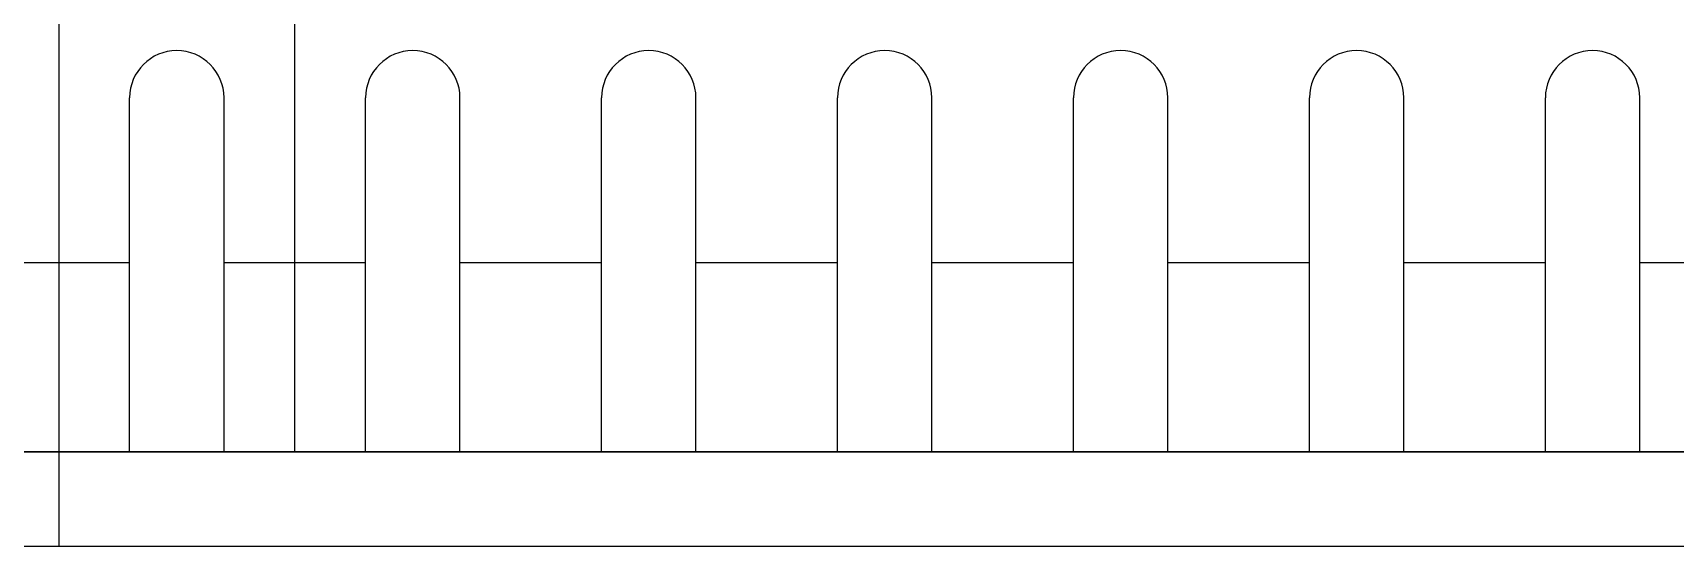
# Model space of a CAD drawing. Header units: inches. Extents: x 21 to 38546, y 13 to 15001.
# Drawn here: x 5806.61 to 5824.01, y 2544.76 to 2550.2 of the extents above; entities that cross this region are included whole.
import ezdxf

# ---------------------------------------------------------------- set-up
doc = ezdxf.new("R2010")
doc.units = ezdxf.units.IN
doc.header["$MEASUREMENT"] = 0
doc.layers.add('RAST-IST-RADYATÖR-DİNAMİK BLOK', color=83, linetype='Continuous')

# ---------------------------------------------------------------- blocks, each defined once
blk = doc.blocks.new('IS_RADYATOR-PLAN-40')
at = {"layer": 'RAST-IST-RADYATÖR-DİNAMİK BLOK', "color": 7}
for p, q in [((23.25, 11.5), (23.25, 7.75)), ((24.25, 11.5), (24.25, 7.75)), ((25.75, 11.5), (25.75, 7.75)), ((26.75, 11.5), (26.75, 7.75)), ((28.25, 11.5), (28.25, 7.75)), ((29.25, 11.5), (29.25, 7.75)), ((30.75, 11.5), (30.75, 7.75)), ((31.75, 11.5), (31.75, 7.75)), ((33.25, 11.5), (33.25, 7.75)), ((34.25, 11.5), (34.25, 7.75)), ((35.75, 11.5), (35.75, 7.75)), ((36.75, 11.5), (36.75, 7.75)), ((22.5, 9.5), (23.25, 9.5)), ((24.25, 9.5), (25, 9.5)), ((25, 9.5), (25.75, 9.5)), ((26.75, 9.5), (27.5, 9.5)), ((27.5, 9.5), (28.25, 9.5)), ((29.25, 9.5), (30, 9.5)), ((30, 9.5), (30.75, 9.5)), ((31.75, 9.5), (32.5, 9.5)), ((32.5, 9.5), (33.25, 9.5)), ((34.25, 9.5), (35, 9.5)), ((35, 9.5), (35.75, 9.5)), ((36.75, 9.5), (37.5, 9.5))]:
    blk.add_line(p, q, dxfattribs=at)
at = {"layer": 'RAST-IST-RADYATÖR-DİNAMİK BLOK'}
for points in [[(0, 0), (40, 0), (40, 12.5), (0, 12.5)], [(2.5, 11.5), (37.5, 11.5), (37.5, 1), (2.5, 1)]]:
    blk.add_lwpolyline(points, dxfattribs=at)
at = {"layer": 'RAST-IST-RADYATÖR-DİNAMİK BLOK', "color": 7}
for centre in [(23.75, 7.75), (26.25, 7.75), (28.75, 7.75), (31.25, 7.75), (33.75, 7.75), (36.25, 7.75)]:
    blk.add_arc(centre, 0.5, 180, 0, dxfattribs=at)
blk = doc.blocks.new('IS_RADYATOR-PLAN-50')
at = {"layer": 'RAST-IST-RADYATÖR-DİNAMİK BLOK', "color": 7}
for p, q in [((23.25, 11.5), (23.25, 7.75)), ((24.25, 11.5), (24.25, 7.75)), ((25.75, 11.5), (25.75, 7.75)), ((26.75, 11.5), (26.75, 7.75)), ((28.25, 11.5), (28.25, 7.75)), ((29.25, 11.5), (29.25, 7.75)), ((30.75, 11.5), (30.75, 7.75)), ((31.75, 11.5), (31.75, 7.75)), ((33.25, 11.5), (33.25, 7.75)), ((34.25, 11.5), (34.25, 7.75)), ((35.75, 11.5), (35.75, 7.75)), ((36.75, 11.5), (36.75, 7.75)), ((38.25, 11.5), (38.25, 7.75)), ((39.25, 11.5), (39.25, 7.75)), ((22.5, 9.5), (23.25, 9.5)), ((24.25, 9.5), (25, 9.5)), ((25, 9.5), (25.75, 9.5)), ((26.75, 9.5), (27.5, 9.5)), ((27.5, 9.5), (28.25, 9.5)), ((29.25, 9.5), (30, 9.5)), ((30, 9.5), (30.75, 9.5)), ((31.75, 9.5), (32.5, 9.5)), ((32.5, 9.5), (33.25, 9.5)), ((34.25, 9.5), (35, 9.5)), ((35, 9.5), (35.75, 9.5)), ((36.75, 9.5), (37.5, 9.5)), ((37.5, 9.5), (38.25, 9.5)), ((39.25, 9.5), (40, 9.5)), ((40, 9.5), (40.75, 9.5))]:
    blk.add_line(p, q, dxfattribs=at)
at = {"layer": 'RAST-IST-RADYATÖR-DİNAMİK BLOK'}
for points in [[(0, 0), (50, 0), (50, 12.5), (0, 12.5)], [(2.5, 11.5), (47.5, 11.5), (47.5, 1), (2.5, 1)]]:
    blk.add_lwpolyline(points, dxfattribs=at)
at = {"layer": 'RAST-IST-RADYATÖR-DİNAMİK BLOK', "color": 7}
for centre in [(23.75, 7.75), (26.25, 7.75), (28.75, 7.75), (31.25, 7.75), (33.75, 7.75), (36.25, 7.75), (38.75, 7.75)]:
    blk.add_arc(centre, 0.5, 180, 0, dxfattribs=at)
blk = doc.blocks.new('IS_RADYATOR-PLAN-60')
at = {"layer": 'RAST-IST-RADYATÖR-DİNAMİK BLOK', "color": 7}
for p, q in [((23.25, 11.5), (23.25, 7.75)), ((24.25, 11.5), (24.25, 7.75)), ((25.75, 11.5), (25.75, 7.75)), ((26.75, 11.5), (26.75, 7.75)), ((28.25, 11.5), (28.25, 7.75)), ((29.25, 11.5), (29.25, 7.75)), ((30.75, 11.5), (30.75, 7.75)), ((31.75, 11.5), (31.75, 7.75)), ((33.25, 11.5), (33.25, 7.75)), ((34.25, 11.5), (34.25, 7.75)), ((35.75, 11.5), (35.75, 7.75)), ((36.75, 11.5), (36.75, 7.75)), ((38.25, 11.5), (38.25, 7.75)), ((39.25, 11.5), (39.25, 7.75)), ((22.5, 9.5), (23.25, 9.5)), ((24.25, 9.5), (25, 9.5)), ((25, 9.5), (25.75, 9.5)), ((26.75, 9.5), (27.5, 9.5)), ((27.5, 9.5), (28.25, 9.5)), ((29.25, 9.5), (30, 9.5)), ((30, 9.5), (30.75, 9.5)), ((31.75, 9.5), (32.5, 9.5)), ((32.5, 9.5), (33.25, 9.5)), ((34.25, 9.5), (35, 9.5)), ((35, 9.5), (35.75, 9.5)), ((36.75, 9.5), (37.5, 9.5)), ((37.5, 9.5), (38.25, 9.5)), ((39.25, 9.5), (40, 9.5)), ((40, 9.5), (40.75, 9.5))]:
    blk.add_line(p, q, dxfattribs=at)
at = {"layer": 'RAST-IST-RADYATÖR-DİNAMİK BLOK'}
for points in [[(0, 0), (60, 0), (60, 12.5), (0, 12.5)], [(2.5, 11.5), (57.5, 11.5), (57.5, 1), (2.5, 1)]]:
    blk.add_lwpolyline(points, dxfattribs=at)
at = {"layer": 'RAST-IST-RADYATÖR-DİNAMİK BLOK', "color": 7}
for centre in [(23.75, 7.75), (26.25, 7.75), (28.75, 7.75), (31.25, 7.75), (33.75, 7.75), (36.25, 7.75), (38.75, 7.75)]:
    blk.add_arc(centre, 0.5, 180, 0, dxfattribs=at)
blk = doc.blocks.new('IS_RADYATOR-PLAN-70')
at = {"layer": 'RAST-IST-RADYATÖR-DİNAMİK BLOK', "color": 7}
for p, q in [((23.25, 11.5), (23.25, 7.75)), ((24.25, 11.5), (24.25, 7.75)), ((25.75, 11.5), (25.75, 7.75)), ((26.75, 11.5), (26.75, 7.75)), ((28.25, 11.5), (28.25, 7.75)), ((29.25, 11.5), (29.25, 7.75)), ((30.75, 11.5), (30.75, 7.75)), ((31.75, 11.5), (31.75, 7.75)), ((33.25, 11.5), (33.25, 7.75)), ((34.25, 11.5), (34.25, 7.75)), ((35.75, 11.5), (35.75, 7.75)), ((36.75, 11.5), (36.75, 7.75)), ((38.25, 11.5), (38.25, 7.75)), ((39.25, 11.5), (39.25, 7.75)), ((22.5, 9.5), (23.25, 9.5)), ((24.25, 9.5), (25, 9.5)), ((25, 9.5), (25.75, 9.5)), ((26.75, 9.5), (27.5, 9.5)), ((27.5, 9.5), (28.25, 9.5)), ((29.25, 9.5), (30, 9.5)), ((30, 9.5), (30.75, 9.5)), ((31.75, 9.5), (32.5, 9.5)), ((32.5, 9.5), (33.25, 9.5)), ((34.25, 9.5), (35, 9.5)), ((35, 9.5), (35.75, 9.5)), ((36.75, 9.5), (37.5, 9.5)), ((37.5, 9.5), (38.25, 9.5)), ((39.25, 9.5), (40, 9.5)), ((40, 9.5), (40.75, 9.5))]:
    blk.add_line(p, q, dxfattribs=at)
at = {"layer": 'RAST-IST-RADYATÖR-DİNAMİK BLOK'}
for points in [[(0, 0), (70, 0), (70, 12.5), (0, 12.5)], [(2.5, 11.5), (67.5, 11.5), (67.5, 1), (2.5, 1)]]:
    blk.add_lwpolyline(points, dxfattribs=at)
at = {"layer": 'RAST-IST-RADYATÖR-DİNAMİK BLOK', "color": 7}
for centre in [(23.75, 7.75), (26.25, 7.75), (28.75, 7.75), (31.25, 7.75), (33.75, 7.75), (36.25, 7.75), (38.75, 7.75)]:
    blk.add_arc(centre, 0.5, 180, 0, dxfattribs=at)
blk = doc.blocks.new('IS_RADYATOR-PLAN-80')
at = {"layer": 'RAST-IST-RADYATÖR-DİNAMİK BLOK', "color": 7}
for p, q in [((23.25, 11.5), (23.25, 7.75)), ((24.25, 11.5), (24.25, 7.75)), ((25.75, 11.5), (25.75, 7.75)), ((26.75, 11.5), (26.75, 7.75)), ((28.25, 11.5), (28.25, 7.75)), ((29.25, 11.5), (29.25, 7.75)), ((30.75, 11.5), (30.75, 7.75)), ((31.75, 11.5), (31.75, 7.75)), ((33.25, 11.5), (33.25, 7.75)), ((34.25, 11.5), (34.25, 7.75)), ((35.75, 11.5), (35.75, 7.75)), ((36.75, 11.5), (36.75, 7.75)), ((38.25, 11.5), (38.25, 7.75)), ((39.25, 11.5), (39.25, 7.75)), ((22.5, 9.5), (23.25, 9.5)), ((24.25, 9.5), (25, 9.5)), ((25, 9.5), (25.75, 9.5)), ((26.75, 9.5), (27.5, 9.5)), ((27.5, 9.5), (28.25, 9.5)), ((29.25, 9.5), (30, 9.5)), ((30, 9.5), (30.75, 9.5)), ((31.75, 9.5), (32.5, 9.5)), ((32.5, 9.5), (33.25, 9.5)), ((34.25, 9.5), (35, 9.5)), ((35, 9.5), (35.75, 9.5)), ((36.75, 9.5), (37.5, 9.5)), ((37.5, 9.5), (38.25, 9.5)), ((39.25, 9.5), (40, 9.5)), ((40, 9.5), (40.75, 9.5))]:
    blk.add_line(p, q, dxfattribs=at)
at = {"layer": 'RAST-IST-RADYATÖR-DİNAMİK BLOK'}
for points in [[(0, 0), (80, 0), (80, 12.5), (0, 12.5)], [(2.5, 11.5), (77.5, 11.5), (77.5, 1), (2.5, 1)]]:
    blk.add_lwpolyline(points, dxfattribs=at)
at = {"layer": 'RAST-IST-RADYATÖR-DİNAMİK BLOK', "color": 7}
for centre in [(23.75, 7.75), (26.25, 7.75), (28.75, 7.75), (31.25, 7.75), (33.75, 7.75), (36.25, 7.75), (38.75, 7.75)]:
    blk.add_arc(centre, 0.5, 180, 0, dxfattribs=at)
blk = doc.blocks.new('IS_RADYATOR-PLAN-90')
at = {"layer": 'RAST-IST-RADYATÖR-DİNAMİK BLOK', "color": 7}
for p, q in [((23.25, 11.5), (23.25, 7.75)), ((24.25, 11.5), (24.25, 7.75)), ((25.75, 11.5), (25.75, 7.75)), ((26.75, 11.5), (26.75, 7.75)), ((28.25, 11.5), (28.25, 7.75)), ((29.25, 11.5), (29.25, 7.75)), ((30.75, 11.5), (30.75, 7.75)), ((31.75, 11.5), (31.75, 7.75)), ((33.25, 11.5), (33.25, 7.75)), ((34.25, 11.5), (34.25, 7.75)), ((35.75, 11.5), (35.75, 7.75)), ((36.75, 11.5), (36.75, 7.75)), ((38.25, 11.5), (38.25, 7.75)), ((39.25, 11.5), (39.25, 7.75)), ((22.5, 9.5), (23.25, 9.5)), ((24.25, 9.5), (25, 9.5)), ((25, 9.5), (25.75, 9.5)), ((26.75, 9.5), (27.5, 9.5)), ((27.5, 9.5), (28.25, 9.5)), ((29.25, 9.5), (30, 9.5)), ((30, 9.5), (30.75, 9.5)), ((31.75, 9.5), (32.5, 9.5)), ((32.5, 9.5), (33.25, 9.5)), ((34.25, 9.5), (35, 9.5)), ((35, 9.5), (35.75, 9.5)), ((36.75, 9.5), (37.5, 9.5)), ((37.5, 9.5), (38.25, 9.5)), ((39.25, 9.5), (40, 9.5)), ((40, 9.5), (40.75, 9.5))]:
    blk.add_line(p, q, dxfattribs=at)
at = {"layer": 'RAST-IST-RADYATÖR-DİNAMİK BLOK'}
for points in [[(0, 0), (90, 0), (90, 12.5), (0, 12.5)], [(2.5, 11.5), (87.5, 11.5), (87.5, 1), (2.5, 1)]]:
    blk.add_lwpolyline(points, dxfattribs=at)
at = {"layer": 'RAST-IST-RADYATÖR-DİNAMİK BLOK', "color": 7}
for centre in [(23.75, 7.75), (26.25, 7.75), (28.75, 7.75), (31.25, 7.75), (33.75, 7.75), (36.25, 7.75), (38.75, 7.75)]:
    blk.add_arc(centre, 0.5, 180, 0, dxfattribs=at)
blk = doc.blocks.new('IS_RADYATOR-PLAN-100')
at = {"layer": 'RAST-IST-RADYATÖR-DİNAMİK BLOK', "color": 7}
for p, q in [((23.25, 11.5), (23.25, 7.75)), ((24.25, 11.5), (24.25, 7.75)), ((25.75, 11.5), (25.75, 7.75)), ((26.75, 11.5), (26.75, 7.75)), ((28.25, 11.5), (28.25, 7.75)), ((29.25, 11.5), (29.25, 7.75)), ((30.75, 11.5), (30.75, 7.75)), ((31.75, 11.5), (31.75, 7.75)), ((33.25, 11.5), (33.25, 7.75)), ((34.25, 11.5), (34.25, 7.75)), ((35.75, 11.5), (35.75, 7.75)), ((36.75, 11.5), (36.75, 7.75)), ((38.25, 11.5), (38.25, 7.75)), ((39.25, 11.5), (39.25, 7.75)), ((22.5, 9.5), (23.25, 9.5)), ((24.25, 9.5), (25, 9.5)), ((25, 9.5), (25.75, 9.5)), ((26.75, 9.5), (27.5, 9.5)), ((27.5, 9.5), (28.25, 9.5)), ((29.25, 9.5), (30, 9.5)), ((30, 9.5), (30.75, 9.5)), ((31.75, 9.5), (32.5, 9.5)), ((32.5, 9.5), (33.25, 9.5)), ((34.25, 9.5), (35, 9.5)), ((35, 9.5), (35.75, 9.5)), ((36.75, 9.5), (37.5, 9.5)), ((37.5, 9.5), (38.25, 9.5)), ((39.25, 9.5), (40, 9.5)), ((40, 9.5), (40.75, 9.5))]:
    blk.add_line(p, q, dxfattribs=at)
at = {"layer": 'RAST-IST-RADYATÖR-DİNAMİK BLOK'}
for points in [[(0, 0), (100, 0), (100, 12.5), (0, 12.5)], [(2.5, 11.5), (97.5, 11.5), (97.5, 1), (2.5, 1)]]:
    blk.add_lwpolyline(points, dxfattribs=at)
at = {"layer": 'RAST-IST-RADYATÖR-DİNAMİK BLOK', "color": 7}
for centre in [(23.75, 7.75), (26.25, 7.75), (28.75, 7.75), (31.25, 7.75), (33.75, 7.75), (36.25, 7.75), (38.75, 7.75)]:
    blk.add_arc(centre, 0.5, 180, 0, dxfattribs=at)
blk = doc.blocks.new('IS_RADYATOR-PLAN-110')
at = {"layer": 'RAST-IST-RADYATÖR-DİNAMİK BLOK', "color": 7}
for p, q in [((23.25, 11.5), (23.25, 7.75)), ((24.25, 11.5), (24.25, 7.75)), ((25.75, 11.5), (25.75, 7.75)), ((26.75, 11.5), (26.75, 7.75)), ((28.25, 11.5), (28.25, 7.75)), ((29.25, 11.5), (29.25, 7.75)), ((30.75, 11.5), (30.75, 7.75)), ((31.75, 11.5), (31.75, 7.75)), ((33.25, 11.5), (33.25, 7.75)), ((34.25, 11.5), (34.25, 7.75)), ((35.75, 11.5), (35.75, 7.75)), ((36.75, 11.5), (36.75, 7.75)), ((38.25, 11.5), (38.25, 7.75)), ((39.25, 11.5), (39.25, 7.75)), ((22.5, 9.5), (23.25, 9.5)), ((24.25, 9.5), (25, 9.5)), ((25, 9.5), (25.75, 9.5)), ((26.75, 9.5), (27.5, 9.5)), ((27.5, 9.5), (28.25, 9.5)), ((29.25, 9.5), (30, 9.5)), ((30, 9.5), (30.75, 9.5)), ((31.75, 9.5), (32.5, 9.5)), ((32.5, 9.5), (33.25, 9.5)), ((34.25, 9.5), (35, 9.5)), ((35, 9.5), (35.75, 9.5)), ((36.75, 9.5), (37.5, 9.5)), ((37.5, 9.5), (38.25, 9.5)), ((39.25, 9.5), (40, 9.5)), ((40, 9.5), (40.75, 9.5))]:
    blk.add_line(p, q, dxfattribs=at)
at = {"layer": 'RAST-IST-RADYATÖR-DİNAMİK BLOK'}
for points in [[(0, 0), (110, 0), (110, 12.5), (0, 12.5)], [(2.5, 11.5), (107.5, 11.5), (107.5, 1), (2.5, 1)]]:
    blk.add_lwpolyline(points, dxfattribs=at)
at = {"layer": 'RAST-IST-RADYATÖR-DİNAMİK BLOK', "color": 7}
for centre in [(23.75, 7.75), (26.25, 7.75), (28.75, 7.75), (31.25, 7.75), (33.75, 7.75), (36.25, 7.75), (38.75, 7.75)]:
    blk.add_arc(centre, 0.5, 180, 0, dxfattribs=at)
blk = doc.blocks.new('IS_RADYATOR-PLAN-120')
at = {"layer": 'RAST-IST-RADYATÖR-DİNAMİK BLOK', "color": 7}
for p, q in [((23.25, 11.5), (23.25, 7.75)), ((24.25, 11.5), (24.25, 7.75)), ((25.75, 11.5), (25.75, 7.75)), ((26.75, 11.5), (26.75, 7.75)), ((28.25, 11.5), (28.25, 7.75)), ((29.25, 11.5), (29.25, 7.75)), ((30.75, 11.5), (30.75, 7.75)), ((31.75, 11.5), (31.75, 7.75)), ((33.25, 11.5), (33.25, 7.75)), ((34.25, 11.5), (34.25, 7.75)), ((35.75, 11.5), (35.75, 7.75)), ((36.75, 11.5), (36.75, 7.75)), ((38.25, 11.5), (38.25, 7.75)), ((39.25, 11.5), (39.25, 7.75)), ((22.5, 9.5), (23.25, 9.5)), ((24.25, 9.5), (25, 9.5)), ((25, 9.5), (25.75, 9.5)), ((26.75, 9.5), (27.5, 9.5)), ((27.5, 9.5), (28.25, 9.5)), ((29.25, 9.5), (30, 9.5)), ((30, 9.5), (30.75, 9.5)), ((31.75, 9.5), (32.5, 9.5)), ((32.5, 9.5), (33.25, 9.5)), ((34.25, 9.5), (35, 9.5)), ((35, 9.5), (35.75, 9.5)), ((36.75, 9.5), (37.5, 9.5)), ((37.5, 9.5), (38.25, 9.5)), ((39.25, 9.5), (40, 9.5)), ((40, 9.5), (40.75, 9.5))]:
    blk.add_line(p, q, dxfattribs=at)
at = {"layer": 'RAST-IST-RADYATÖR-DİNAMİK BLOK'}
for points in [[(0, 0), (120, 0), (120, 12.5), (0, 12.5)], [(2.5, 11.5), (117.5, 11.5), (117.5, 1), (2.5, 1)]]:
    blk.add_lwpolyline(points, dxfattribs=at)
at = {"layer": 'RAST-IST-RADYATÖR-DİNAMİK BLOK', "color": 7}
for centre in [(23.75, 7.75), (26.25, 7.75), (28.75, 7.75), (31.25, 7.75), (33.75, 7.75), (36.25, 7.75), (38.75, 7.75)]:
    blk.add_arc(centre, 0.5, 180, 0, dxfattribs=at)
blk = doc.blocks.new('IS_RADYATOR-PLAN-130')
at = {"layer": 'RAST-IST-RADYATÖR-DİNAMİK BLOK', "color": 7}
for p, q in [((23.25, 11.5), (23.25, 7.75)), ((24.25, 11.5), (24.25, 7.75)), ((25.75, 11.5), (25.75, 7.75)), ((26.75, 11.5), (26.75, 7.75)), ((28.25, 11.5), (28.25, 7.75)), ((29.25, 11.5), (29.25, 7.75)), ((30.75, 11.5), (30.75, 7.75)), ((31.75, 11.5), (31.75, 7.75)), ((33.25, 11.5), (33.25, 7.75)), ((34.25, 11.5), (34.25, 7.75)), ((35.75, 11.5), (35.75, 7.75)), ((36.75, 11.5), (36.75, 7.75)), ((38.25, 11.5), (38.25, 7.75)), ((39.25, 11.5), (39.25, 7.75)), ((22.5, 9.5), (23.25, 9.5)), ((24.25, 9.5), (25, 9.5)), ((25, 9.5), (25.75, 9.5)), ((26.75, 9.5), (27.5, 9.5)), ((27.5, 9.5), (28.25, 9.5)), ((29.25, 9.5), (30, 9.5)), ((30, 9.5), (30.75, 9.5)), ((31.75, 9.5), (32.5, 9.5)), ((32.5, 9.5), (33.25, 9.5)), ((34.25, 9.5), (35, 9.5)), ((35, 9.5), (35.75, 9.5)), ((36.75, 9.5), (37.5, 9.5)), ((37.5, 9.5), (38.25, 9.5)), ((39.25, 9.5), (40, 9.5)), ((40, 9.5), (40.75, 9.5))]:
    blk.add_line(p, q, dxfattribs=at)
at = {"layer": 'RAST-IST-RADYATÖR-DİNAMİK BLOK'}
for points in [[(0, 0), (130, 0), (130, 12.5), (0, 12.5)], [(2.5, 11.5), (127.5, 11.5), (127.5, 1), (2.5, 1)]]:
    blk.add_lwpolyline(points, dxfattribs=at)
at = {"layer": 'RAST-IST-RADYATÖR-DİNAMİK BLOK', "color": 7}
for centre in [(23.75, 7.75), (26.25, 7.75), (28.75, 7.75), (31.25, 7.75), (33.75, 7.75), (36.25, 7.75), (38.75, 7.75)]:
    blk.add_arc(centre, 0.5, 180, 0, dxfattribs=at)
blk = doc.blocks.new('IS_RADYATOR-PLAN-140')
at = {"layer": 'RAST-IST-RADYATÖR-DİNAMİK BLOK', "color": 7}
for p, q in [((23.25, 11.5), (23.25, 7.75)), ((24.25, 11.5), (24.25, 7.75)), ((25.75, 11.5), (25.75, 7.75)), ((26.75, 11.5), (26.75, 7.75)), ((28.25, 11.5), (28.25, 7.75)), ((29.25, 11.5), (29.25, 7.75)), ((30.75, 11.5), (30.75, 7.75)), ((31.75, 11.5), (31.75, 7.75)), ((33.25, 11.5), (33.25, 7.75)), ((34.25, 11.5), (34.25, 7.75)), ((35.75, 11.5), (35.75, 7.75)), ((36.75, 11.5), (36.75, 7.75)), ((38.25, 11.5), (38.25, 7.75)), ((39.25, 11.5), (39.25, 7.75)), ((22.5, 9.5), (23.25, 9.5)), ((24.25, 9.5), (25, 9.5)), ((25, 9.5), (25.75, 9.5)), ((26.75, 9.5), (27.5, 9.5)), ((27.5, 9.5), (28.25, 9.5)), ((29.25, 9.5), (30, 9.5)), ((30, 9.5), (30.75, 9.5)), ((31.75, 9.5), (32.5, 9.5)), ((32.5, 9.5), (33.25, 9.5)), ((34.25, 9.5), (35, 9.5)), ((35, 9.5), (35.75, 9.5)), ((36.75, 9.5), (37.5, 9.5)), ((37.5, 9.5), (38.25, 9.5)), ((39.25, 9.5), (40, 9.5)), ((40, 9.5), (40.75, 9.5))]:
    blk.add_line(p, q, dxfattribs=at)
at = {"layer": 'RAST-IST-RADYATÖR-DİNAMİK BLOK'}
for points in [[(0, 0), (140, 0), (140, 12.5), (0, 12.5)], [(2.5, 11.5), (137.5, 11.5), (137.5, 1), (2.5, 1)]]:
    blk.add_lwpolyline(points, dxfattribs=at)
at = {"layer": 'RAST-IST-RADYATÖR-DİNAMİK BLOK', "color": 7}
for centre in [(23.75, 7.75), (26.25, 7.75), (28.75, 7.75), (31.25, 7.75), (33.75, 7.75), (36.25, 7.75), (38.75, 7.75)]:
    blk.add_arc(centre, 0.5, 180, 0, dxfattribs=at)
blk = doc.blocks.new('IS_RADYATOR-PLAN-150')
at = {"layer": 'RAST-IST-RADYATÖR-DİNAMİK BLOK', "color": 7}
for p, q in [((23.25, 11.5), (23.25, 7.75)), ((24.25, 11.5), (24.25, 7.75)), ((25.75, 11.5), (25.75, 7.75)), ((26.75, 11.5), (26.75, 7.75)), ((28.25, 11.5), (28.25, 7.75)), ((29.25, 11.5), (29.25, 7.75)), ((30.75, 11.5), (30.75, 7.75)), ((31.75, 11.5), (31.75, 7.75)), ((33.25, 11.5), (33.25, 7.75)), ((34.25, 11.5), (34.25, 7.75)), ((35.75, 11.5), (35.75, 7.75)), ((36.75, 11.5), (36.75, 7.75)), ((38.25, 11.5), (38.25, 7.75)), ((39.25, 11.5), (39.25, 7.75)), ((22.5, 9.5), (23.25, 9.5)), ((24.25, 9.5), (25, 9.5)), ((25, 9.5), (25.75, 9.5)), ((26.75, 9.5), (27.5, 9.5)), ((27.5, 9.5), (28.25, 9.5)), ((29.25, 9.5), (30, 9.5)), ((30, 9.5), (30.75, 9.5)), ((31.75, 9.5), (32.5, 9.5)), ((32.5, 9.5), (33.25, 9.5)), ((34.25, 9.5), (35, 9.5)), ((35, 9.5), (35.75, 9.5)), ((36.75, 9.5), (37.5, 9.5)), ((37.5, 9.5), (38.25, 9.5)), ((39.25, 9.5), (40, 9.5)), ((40, 9.5), (40.75, 9.5))]:
    blk.add_line(p, q, dxfattribs=at)
at = {"layer": 'RAST-IST-RADYATÖR-DİNAMİK BLOK'}
for points in [[(-5, 0), (145, 0), (145, 12.5), (-5, 12.5)], [(-2.5, 11.5), (142.5, 11.5), (142.5, 1), (-2.5, 1)]]:
    blk.add_lwpolyline(points, dxfattribs=at)
at = {"layer": 'RAST-IST-RADYATÖR-DİNAMİK BLOK', "color": 7}
for centre in [(23.75, 7.75), (26.25, 7.75), (28.75, 7.75), (31.25, 7.75), (33.75, 7.75), (36.25, 7.75), (38.75, 7.75)]:
    blk.add_arc(centre, 0.5, 180, 0, dxfattribs=at)
blk = doc.blocks.new('IS_RADYATOR-PLAN-160')
at = {"layer": 'RAST-IST-RADYATÖR-DİNAMİK BLOK', "color": 7}
for p, q in [((23.25, 11.5), (23.25, 7.75)), ((24.25, 11.5), (24.25, 7.75)), ((25.75, 11.5), (25.75, 7.75)), ((26.75, 11.5), (26.75, 7.75)), ((28.25, 11.5), (28.25, 7.75)), ((29.25, 11.5), (29.25, 7.75)), ((30.75, 11.5), (30.75, 7.75)), ((31.75, 11.5), (31.75, 7.75)), ((33.25, 11.5), (33.25, 7.75)), ((34.25, 11.5), (34.25, 7.75)), ((35.75, 11.5), (35.75, 7.75)), ((36.75, 11.5), (36.75, 7.75)), ((38.25, 11.5), (38.25, 7.75)), ((39.25, 11.5), (39.25, 7.75)), ((22.5, 9.5), (23.25, 9.5)), ((24.25, 9.5), (25, 9.5)), ((25, 9.5), (25.75, 9.5)), ((26.75, 9.5), (27.5, 9.5)), ((27.5, 9.5), (28.25, 9.5)), ((29.25, 9.5), (30, 9.5)), ((30, 9.5), (30.75, 9.5)), ((31.75, 9.5), (32.5, 9.5)), ((32.5, 9.5), (33.25, 9.5)), ((34.25, 9.5), (35, 9.5)), ((35, 9.5), (35.75, 9.5)), ((36.75, 9.5), (37.5, 9.5)), ((37.5, 9.5), (38.25, 9.5)), ((39.25, 9.5), (40, 9.5)), ((40, 9.5), (40.75, 9.5))]:
    blk.add_line(p, q, dxfattribs=at)
at = {"layer": 'RAST-IST-RADYATÖR-DİNAMİK BLOK'}
for points in [[(-5, 0), (155, 0), (155, 12.5), (-5, 12.5)], [(-2.5, 11.5), (152.5, 11.5), (152.5, 1), (-2.5, 1)]]:
    blk.add_lwpolyline(points, dxfattribs=at)
at = {"layer": 'RAST-IST-RADYATÖR-DİNAMİK BLOK', "color": 7}
for centre in [(23.75, 7.75), (26.25, 7.75), (28.75, 7.75), (31.25, 7.75), (33.75, 7.75), (36.25, 7.75), (38.75, 7.75)]:
    blk.add_arc(centre, 0.5, 180, 0, dxfattribs=at)
blk = doc.blocks.new('IS_RADYATOR-PLAN-170')
at = {"layer": 'RAST-IST-RADYATÖR-DİNAMİK BLOK', "color": 7}
for p, q in [((23.25, 11.5), (23.25, 7.75)), ((24.25, 11.5), (24.25, 7.75)), ((25.75, 11.5), (25.75, 7.75)), ((26.75, 11.5), (26.75, 7.75)), ((28.25, 11.5), (28.25, 7.75)), ((29.25, 11.5), (29.25, 7.75)), ((30.75, 11.5), (30.75, 7.75)), ((31.75, 11.5), (31.75, 7.75)), ((33.25, 11.5), (33.25, 7.75)), ((34.25, 11.5), (34.25, 7.75)), ((35.75, 11.5), (35.75, 7.75)), ((36.75, 11.5), (36.75, 7.75)), ((38.25, 11.5), (38.25, 7.75)), ((39.25, 11.5), (39.25, 7.75)), ((22.5, 9.5), (23.25, 9.5)), ((24.25, 9.5), (25, 9.5)), ((25, 9.5), (25.75, 9.5)), ((26.75, 9.5), (27.5, 9.5)), ((27.5, 9.5), (28.25, 9.5)), ((29.25, 9.5), (30, 9.5)), ((30, 9.5), (30.75, 9.5)), ((31.75, 9.5), (32.5, 9.5)), ((32.5, 9.5), (33.25, 9.5)), ((34.25, 9.5), (35, 9.5)), ((35, 9.5), (35.75, 9.5)), ((36.75, 9.5), (37.5, 9.5)), ((37.5, 9.5), (38.25, 9.5)), ((39.25, 9.5), (40, 9.5)), ((40, 9.5), (40.75, 9.5))]:
    blk.add_line(p, q, dxfattribs=at)
at = {"layer": 'RAST-IST-RADYATÖR-DİNAMİK BLOK'}
for points in [[(-5, 0), (165, 0), (165, 12.5), (-5, 12.5)], [(-2.5, 11.5), (162.5, 11.5), (162.5, 1), (-2.5, 1)]]:
    blk.add_lwpolyline(points, dxfattribs=at)
at = {"layer": 'RAST-IST-RADYATÖR-DİNAMİK BLOK', "color": 7}
for centre in [(23.75, 7.75), (26.25, 7.75), (28.75, 7.75), (31.25, 7.75), (33.75, 7.75), (36.25, 7.75), (38.75, 7.75)]:
    blk.add_arc(centre, 0.5, 180, 0, dxfattribs=at)
blk = doc.blocks.new('IS_RADYATOR-PLAN-180')
at = {"layer": 'RAST-IST-RADYATÖR-DİNAMİK BLOK', "color": 7}
for p, q in [((23.25, 11.5), (23.25, 7.75)), ((24.25, 11.5), (24.25, 7.75)), ((25.75, 11.5), (25.75, 7.75)), ((26.75, 11.5), (26.75, 7.75)), ((28.25, 11.5), (28.25, 7.75)), ((29.25, 11.5), (29.25, 7.75)), ((30.75, 11.5), (30.75, 7.75)), ((31.75, 11.5), (31.75, 7.75)), ((33.25, 11.5), (33.25, 7.75)), ((34.25, 11.5), (34.25, 7.75)), ((35.75, 11.5), (35.75, 7.75)), ((36.75, 11.5), (36.75, 7.75)), ((38.25, 11.5), (38.25, 7.75)), ((39.25, 11.5), (39.25, 7.75)), ((22.5, 9.5), (23.25, 9.5)), ((24.25, 9.5), (25, 9.5)), ((25, 9.5), (25.75, 9.5)), ((26.75, 9.5), (27.5, 9.5)), ((27.5, 9.5), (28.25, 9.5)), ((29.25, 9.5), (30, 9.5)), ((30, 9.5), (30.75, 9.5)), ((31.75, 9.5), (32.5, 9.5)), ((32.5, 9.5), (33.25, 9.5)), ((34.25, 9.5), (35, 9.5)), ((35, 9.5), (35.75, 9.5)), ((36.75, 9.5), (37.5, 9.5)), ((37.5, 9.5), (38.25, 9.5)), ((39.25, 9.5), (40, 9.5)), ((40, 9.5), (40.75, 9.5))]:
    blk.add_line(p, q, dxfattribs=at)
at = {"layer": 'RAST-IST-RADYATÖR-DİNAMİK BLOK'}
for points in [[(-5, 0), (175, 0), (175, 12.5), (-5, 12.5)], [(-2.5, 11.5), (172.5, 11.5), (172.5, 1), (-2.5, 1)]]:
    blk.add_lwpolyline(points, dxfattribs=at)
at = {"layer": 'RAST-IST-RADYATÖR-DİNAMİK BLOK', "color": 7}
for centre in [(23.75, 7.75), (26.25, 7.75), (28.75, 7.75), (31.25, 7.75), (33.75, 7.75), (36.25, 7.75), (38.75, 7.75)]:
    blk.add_arc(centre, 0.5, 180, 0, dxfattribs=at)
blk = doc.blocks.new('IS_RADYATOR-PLAN-190')
at = {"layer": 'RAST-IST-RADYATÖR-DİNAMİK BLOK', "color": 7}
for p, q in [((23.25, 11.5), (23.25, 7.75)), ((24.25, 11.5), (24.25, 7.75)), ((25.75, 11.5), (25.75, 7.75)), ((26.75, 11.5), (26.75, 7.75)), ((28.25, 11.5), (28.25, 7.75)), ((29.25, 11.5), (29.25, 7.75)), ((30.75, 11.5), (30.75, 7.75)), ((31.75, 11.5), (31.75, 7.75)), ((33.25, 11.5), (33.25, 7.75)), ((34.25, 11.5), (34.25, 7.75)), ((35.75, 11.5), (35.75, 7.75)), ((36.75, 11.5), (36.75, 7.75)), ((38.25, 11.5), (38.25, 7.75)), ((39.25, 11.5), (39.25, 7.75)), ((22.5, 9.5), (23.25, 9.5)), ((24.25, 9.5), (25, 9.5)), ((25, 9.5), (25.75, 9.5)), ((26.75, 9.5), (27.5, 9.5)), ((27.5, 9.5), (28.25, 9.5)), ((29.25, 9.5), (30, 9.5)), ((30, 9.5), (30.75, 9.5)), ((31.75, 9.5), (32.5, 9.5)), ((32.5, 9.5), (33.25, 9.5)), ((34.25, 9.5), (35, 9.5)), ((35, 9.5), (35.75, 9.5)), ((36.75, 9.5), (37.5, 9.5)), ((37.5, 9.5), (38.25, 9.5)), ((39.25, 9.5), (40, 9.5)), ((40, 9.5), (40.75, 9.5))]:
    blk.add_line(p, q, dxfattribs=at)
at = {"layer": 'RAST-IST-RADYATÖR-DİNAMİK BLOK'}
for points in [[(-5, 0), (185, 0), (185, 12.5), (-5, 12.5)], [(182.5, 11.5), (-2.5, 11.5), (-2.5, 1), (182.5, 1)]]:
    blk.add_lwpolyline(points, dxfattribs=at)
at = {"layer": 'RAST-IST-RADYATÖR-DİNAMİK BLOK', "color": 7}
for centre in [(23.75, 7.75), (26.25, 7.75), (28.75, 7.75), (31.25, 7.75), (33.75, 7.75), (36.25, 7.75), (38.75, 7.75)]:
    blk.add_arc(centre, 0.5, 180, 0, dxfattribs=at)
blk = doc.blocks.new('IS_RADYATOR-PLAN-200')
at = {"layer": 'RAST-IST-RADYATÖR-DİNAMİK BLOK', "color": 7}
for p, q in [((28.25, 11.5), (28.25, 7.75)), ((29.25, 11.5), (29.25, 7.75)), ((30.75, 11.5), (30.75, 7.75)), ((31.75, 11.5), (31.75, 7.75)), ((33.25, 11.5), (33.25, 7.75)), ((34.25, 11.5), (34.25, 7.75)), ((35.75, 11.5), (35.75, 7.75)), ((36.75, 11.5), (36.75, 7.75)), ((38.25, 11.5), (38.25, 7.75)), ((39.25, 11.5), (39.25, 7.75)), ((40.75, 11.5), (40.75, 7.75)), ((41.75, 11.5), (41.75, 7.75)), ((43.25, 11.5), (43.25, 7.75)), ((44.25, 11.5), (44.25, 7.75)), ((27.5, 9.5), (28.25, 9.5)), ((29.25, 9.5), (30, 9.5)), ((30, 9.5), (30.75, 9.5)), ((31.75, 9.5), (32.5, 9.5)), ((32.5, 9.5), (33.25, 9.5)), ((34.25, 9.5), (35, 9.5)), ((35, 9.5), (35.75, 9.5)), ((36.75, 9.5), (37.5, 9.5)), ((37.5, 9.5), (38.25, 9.5)), ((39.25, 9.5), (40, 9.5)), ((40, 9.5), (40.75, 9.5)), ((41.75, 9.5), (42.5, 9.5)), ((42.5, 9.5), (43.25, 9.5)), ((44.25, 9.5), (45, 9.5)), ((45, 9.5), (45.75, 9.5))]:
    blk.add_line(p, q, dxfattribs=at)
at = {"layer": 'RAST-IST-RADYATÖR-DİNAMİK BLOK'}
for points in [[(0, 0), (200, 0), (200, 12.5), (0, 12.5)], [(2.5, 11.5), (197.5, 11.5), (197.5, 1), (2.5, 1)]]:
    blk.add_lwpolyline(points, dxfattribs=at)
at = {"layer": 'RAST-IST-RADYATÖR-DİNAMİK BLOK', "color": 7}
for centre in [(28.75, 7.75), (31.25, 7.75), (33.75, 7.75), (36.25, 7.75), (38.75, 7.75), (41.25, 7.75), (43.75, 7.75)]:
    blk.add_arc(centre, 0.5, 180, 0, dxfattribs=at)
blk = doc.blocks.new('IS_U4736')
for name, p in [('IS_RADYATOR-PLAN-40', (0, 0)), ('IS_RADYATOR-PLAN-50', (0, 0)), ('IS_RADYATOR-PLAN-60', (0, 0)), ('IS_RADYATOR-PLAN-70', (0, 0)), ('IS_RADYATOR-PLAN-80', (0, 0)), ('IS_RADYATOR-PLAN-90', (0, 0)), ('IS_RADYATOR-PLAN-100', (0, 0)), ('IS_RADYATOR-PLAN-110', (0, 0)), ('IS_RADYATOR-PLAN-120', (0, 0)), ('IS_RADYATOR-PLAN-130', (0, 0)), ('IS_RADYATOR-PLAN-140', (0, 0)), ('IS_RADYATOR-PLAN-150', (0, 0)), ('IS_RADYATOR-PLAN-160', (0, 0)), ('IS_RADYATOR-PLAN-170', (0, 0)), ('IS_RADYATOR-PLAN-180', (0, 0)), ('IS_RADYATOR-PLAN-190', (0, 0)), ('IS_RADYATOR-PLAN-200', (-5, 0))]:
    blk.add_blockref(name, p)

msp = doc.modelspace()

# ---------------------------------------------------------------- block references
at = {"layer": 'RAST-IST-RADYATÖR-DİNAMİK BLOK', "rotation": 180}
msp.add_blockref('IS_U4736', (5846.884, 2557.263), dxfattribs=at)

doc.saveas('drawing.dxf')
